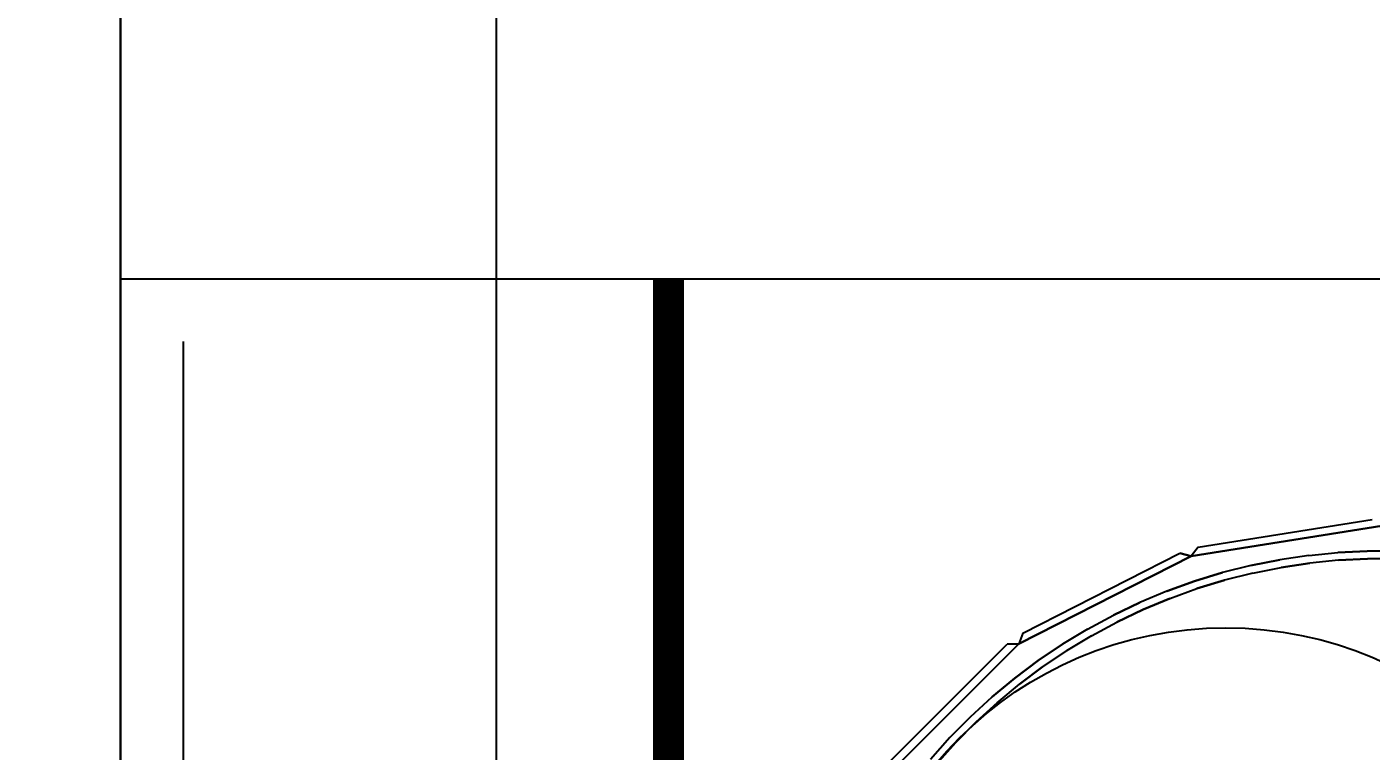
# Model space of a CAD drawing. Extents: x 11992 to 29481, y -6727 to 6811.
# Drawn here: x 12569.7 to 12999.4, y -920.4 to -688.8 of the extents above; entities that cross this region are included whole.
import ezdxf

# ---------------------------------------------------------------- set-up
doc = ezdxf.new("R2010")
doc.units = 0
doc.header["$MEASUREMENT"] = 0
doc.layers.get('0').update_dxf_attribs({"color": 8, "linetype": 'CONTINUOUS'})
for name, color, linetype in [('FF-FINISH【完成面】', 8, 'CONTINUOUS'), ('WALL', 8, 'CONTINUOUS'), ('zoylight 0装饰灯', 6, 'CONTINUOUS'), ('zoylight 5回路', 4, 'CONTINUOUS')]:
    doc.layers.add(name, color=color, linetype=linetype)
doc.layers.add('zoylight 1灯带', color=1, linetype='CONTINUOUS', lineweight=30)
doc.styles.add('XZC', font='SIMPLEX.SHX', dxfattribs={"width": 0.7, "bigfont": 'hztxt.shx'})
doc.linetypes.add('LED_LINE', pattern='A,12.7,-5.08,["LED",XZC,S=2.54,R=0,X=-2.54,Y=-1.27],-6.35', length=24.13)

msp = doc.modelspace()

# ---------------------------------------------------------------- linework, layer by layer
for p, q in [((12599.62, -769.41, -2440.43), (12599.62, 530.59, -2440.43)), ((12599.59, 430.6, -40.43), (12599.59, -769.4, -40.43)), ((12599.59, 430.6, 379.57), (12599.59, -769.4, 379.57)), ((12599.62, -4169.41, 559.57), (12599.62, 430.6, 559.57)), ((12599.62, -4169.41, 379.57), (12599.62, 430.6, 379.57)), ((12599.62, -609.41, -40.43), (12599.62, -769.41, -40.43)), ((12599.62, -669.41, -2440.43), (12599.63, -3969.41, -2440.43)), ((12599.59, -769.4, -40.43), (19099.59, -769.4, -40.43)), ((12599.59, -769.4, 379.57), (19099.59, -769.4, 379.57)), ((12599.59, -769.4, -40.43), (12599.59, -769.4, 379.57)), ((12944.07, -855.19, -1992.93), (12999.76, -846.37, -1992.93)), ((12944.07, -855.19, -2402.93), (12999.76, -846.37, -2402.93)), ((12941.8, -858.08, -1990.43), (13002.82, -848.42, -1990.43)), ((13002.82, -848.42, -2405.43), (12941.8, -858.08, -2405.43)), ((12886.75, -886.13, -1990.43), (12941.8, -858.08, -1990.43)), ((12941.8, -858.08, -2405.43), (12886.75, -886.13, -2405.43)), ((12888.02, -882.68, -1992.93), (12938.26, -857.08, -1992.93)), ((12888.02, -882.68, -2402.93), (12938.26, -857.08, -2402.93)), ((12938.26, -857.08, -1992.93), (12938.26, -857.08, -2402.93)), ((12938.26, -857.08, -2402.93), (12938.26, -857.08, -1992.93)), ((12941.8, -858.08, -1990.43), (12938.26, -857.08, -1992.93)), ((12938.26, -857.08, -2402.93), (12941.8, -858.08, -2405.43)), ((12944.07, -855.19, -1992.93), (12941.8, -858.08, -1990.43)), ((12944.07, -855.19, -2402.93), (12941.8, -858.08, -2405.43)), ((12941.8, -858.08, -2405.43), (12941.8, -858.08, -1990.43)), ((12941.8, -858.08, -1990.43), (12941.8, -858.08, -2405.43)), ((12941.8, -858.08, -2405.43), (12941.8, -858.08, -1990.43)), ((12941.8, -858.08, -2405.43), (12941.8, -858.08, -1990.43)), ((12944.07, -855.19, -1992.93), (12944.07, -855.19, -2402.93)), ((12944.07, -855.19, -2402.93), (12944.07, -855.19, -1992.93)), ((12970.16, -859.21, -2395.43), (12960.97, -861.05, -2395.43)), ((12960.97, -861.05, -2440.43), (12970.16, -859.21, -2440.43)), ((12979.44, -857.82, -2395.43), (12970.16, -859.21, -2395.43)), ((12979.44, -857.82, -2440.43), (12970.16, -859.21, -2440.43)), ((12970.16, -859.21, -2395.43), (12970.16, -859.21, -2440.43)), ((12979.44, -857.82, -2395.43), (12988.76, -856.89, -2395.43)), ((12979.44, -857.82, -2440.43), (12988.76, -856.89, -2440.43)), ((12979.44, -857.82, -2395.43), (12988.76, -856.89, -2395.43)), ((12979.44, -857.82, -2440.43), (12988.76, -856.89, -2440.43)), ((12979.44, -857.82, -2395.43), (12979.44, -857.82, -2440.43)), ((12988.95, -859.36, -2000.45), (12979.74, -860.28, -2000.45)), ((12988.95, -859.36, -2006.45), (12979.74, -860.28, -2006.45)), ((12998.13, -856.43, -2395.43), (12988.76, -856.89, -2395.43)), ((12988.76, -856.89, -2440.43), (12998.13, -856.43, -2440.43)), ((12988.76, -856.89, -2395.43), (12988.76, -856.89, -2440.43)), ((12988.95, -859.36, -2006.45), (12998.19, -858.91, -2006.45)), ((12998.19, -858.91, -2000.45), (12988.95, -859.36, -2000.45)), ((12988.95, -859.36, -2006.45), (12998.19, -858.91, -2006.45)), ((12988.95, -859.36, -2000.45), (12988.95, -859.36, -2006.45)), ((13007.5, -856.43, -2395.43), (12998.13, -856.43, -2440.43)), ((13007.44, -858.91, -2000.45), (12998.19, -858.91, -2006.45)), ((12951.88, -863.34, -2395.43), (12942.92, -866.08, -2395.43)), ((12942.92, -866.08, -2440.43), (12951.88, -863.34, -2440.43)), ((12960.97, -861.05, -2395.43), (12951.88, -863.34, -2395.43)), ((12960.97, -861.05, -2440.43), (12951.88, -863.34, -2440.43)), ((12951.88, -863.34, -2395.43), (12951.88, -863.34, -2440.43)), ((12961.52, -863.46, -2000.45), (12952.55, -865.73, -2000.45)), ((12961.52, -863.46, -2006.45), (12952.55, -865.73, -2006.45)), ((12960.97, -861.05, -2395.43), (12960.97, -861.05, -2440.43)), ((12961.52, -863.46, -2000.45), (12970.59, -861.65, -2000.45)), ((12961.52, -863.46, -2006.45), (12970.59, -861.65, -2006.45)), ((12961.52, -863.46, -2000.45), (12970.59, -861.65, -2000.45)), ((12961.52, -863.46, -2006.45), (12970.59, -861.65, -2006.45)), ((12961.52, -863.46, -2000.45), (12961.52, -863.46, -2006.45)), ((12979.74, -860.28, -2000.45), (12970.59, -861.65, -2000.45)), ((12970.59, -861.65, -2006.45), (12979.74, -860.28, -2006.45)), ((12970.59, -861.65, -2000.45), (12970.59, -861.65, -2006.45)), ((12979.74, -860.28, -2000.45), (12979.74, -860.28, -2006.45)), ((12942.92, -866.08, -2395.43), (12934.1, -869.27, -2395.43)), ((12934.1, -869.27, -2440.43), (12942.92, -866.08, -2440.43)), ((12942.92, -866.08, -2395.43), (12942.92, -866.08, -2440.43)), ((12943.7, -868.44, -2006.45), (12952.55, -865.73, -2006.45)), ((12952.55, -865.73, -2000.45), (12943.7, -868.44, -2000.45)), ((12943.7, -868.44, -2006.45), (12952.55, -865.73, -2006.45)), ((12952.55, -865.73, -2000.45), (12952.55, -865.73, -2006.45)), ((12934.1, -869.27, -2395.43), (12925.45, -872.88, -2395.43)), ((12934.1, -869.27, -2440.43), (12925.45, -872.88, -2440.43)), ((12935, -871.58, -2000.45), (12926.46, -875.14, -2000.45)), ((12926.46, -875.14, -2006.45), (12935, -871.58, -2006.45)), ((12934.1, -869.27, -2395.43), (12934.1, -869.27, -2440.43)), ((12935, -871.58, -2000.45), (12943.7, -868.44, -2000.45)), ((12935, -871.58, -2006.45), (12943.7, -868.44, -2006.45)), ((12935, -871.58, -2000.45), (12935, -871.58, -2006.45)), ((12943.7, -868.44, -2000.45), (12943.7, -868.44, -2006.45)), ((12925.45, -872.88, -2395.43), (12916.99, -876.92, -2395.43)), ((12916.99, -876.92, -2440.43), (12925.45, -872.88, -2440.43)), ((12918.11, -879.13, -2006.45), (12926.46, -875.14, -2006.45)), ((12926.46, -875.14, -2000.45), (12918.11, -879.13, -2000.45)), ((12918.11, -879.13, -2006.45), (12926.46, -875.14, -2006.45)), ((12925.45, -872.88, -2395.43), (12925.45, -872.88, -2440.43)), ((12926.46, -875.14, -2000.45), (12926.46, -875.14, -2006.45)), ((12908.74, -881.37, -2395.43), (12916.99, -876.92, -2395.43)), ((12908.74, -881.37, -2440.43), (12916.99, -876.92, -2440.43)), ((12909.97, -883.52, -2000.45), (12918.11, -879.13, -2000.45)), ((12909.97, -883.52, -2006.45), (12918.11, -879.13, -2006.45)), ((12916.99, -876.92, -2395.43), (12916.99, -876.92, -2440.43)), ((12918.11, -879.13, -2000.45), (12918.11, -879.13, -2006.45)), ((12888.02, -882.68, -1992.93), (12886.75, -886.13, -1990.43)), ((12888.02, -882.68, -2402.93), (12886.75, -886.13, -2405.43)), ((12888.02, -882.68, -1992.93), (12888.02, -882.68, -2402.93)), ((12888.02, -882.68, -2402.93), (12888.02, -882.68, -1992.93)), ((12908.74, -881.37, -2395.43), (12900.72, -886.23, -2395.43)), ((12908.74, -881.37, -2440.43), (12900.72, -886.23, -2440.43)), ((12909.97, -883.52, -2000.45), (12902.05, -888.32, -2000.45)), ((12909.97, -883.52, -2006.45), (12902.05, -888.32, -2006.45)), ((12908.74, -881.37, -2395.43), (12908.74, -881.37, -2440.43)), ((12909.97, -883.52, -2000.45), (12909.97, -883.52, -2006.45)), ((12843.06, -929.82, -1990.43), (12886.75, -886.13, -1990.43)), ((12886.75, -886.13, -2405.43), (12843.06, -929.82, -2405.43)), ((12843.2, -926.14, -1992.93), (12883.07, -886.27, -1992.93)), ((12843.2, -926.14, -2402.93), (12883.07, -886.27, -2402.93)), ((12886.75, -886.13, -1990.43), (12883.07, -886.27, -1992.93)), ((12883.07, -886.27, -2402.93), (12886.75, -886.13, -2405.43)), ((12883.07, -886.27, -1992.93), (12883.07, -886.27, -2402.93)), ((12883.07, -886.27, -2402.93), (12883.07, -886.27, -1992.93)), ((12886.75, -886.13, -2405.43), (12886.75, -886.13, -1990.43)), ((12886.75, -886.13, -2405.43), (12886.75, -886.13, -1990.43)), ((12886.75, -886.13, -2405.43), (12886.75, -886.13, -1990.43)), ((12886.75, -886.13, -1990.43), (12886.75, -886.13, -2405.43)), ((12900.72, -886.23, -2395.43), (12892.94, -891.47, -2395.43)), ((12892.94, -891.47, -2440.43), (12900.72, -886.23, -2440.43)), ((12902.05, -888.32, -2000.45), (12894.38, -893.49, -2000.45)), ((12894.38, -893.49, -2006.45), (12902.05, -888.32, -2006.45)), ((12900.72, -886.23, -2395.43), (12900.72, -886.23, -2440.43)), ((12902.05, -888.32, -2000.45), (12902.05, -888.32, -2006.45)), ((12885.44, -897.09, -2440.43), (12892.94, -891.47, -2440.43)), ((12892.94, -891.47, -2395.43), (12885.44, -897.09, -2395.43)), ((12885.44, -897.09, -2440.43), (12892.94, -891.47, -2440.43)), ((12894.38, -893.49, -2000.45), (12886.98, -899.04, -2000.45)), ((12886.98, -899.04, -2006.45), (12894.38, -893.49, -2006.45)), ((12892.94, -891.47, -2395.43), (12892.94, -891.47, -2440.43)), ((12894.38, -893.49, -2000.45), (12894.38, -893.49, -2006.45)), ((12885.44, -897.09, -2395.43), (12878.23, -903.08, -2395.43)), ((12878.23, -903.08, -2440.43), (12885.44, -897.09, -2440.43)), ((12885.44, -897.09, -2395.43), (12885.44, -897.09, -2440.43)), ((12879.86, -904.95, -2000.45), (12886.98, -899.04, -2000.45)), ((12879.86, -904.95, -2006.45), (12886.98, -899.04, -2006.45)), ((12886.98, -899.04, -2000.45), (12886.98, -899.04, -2006.45)), ((12871.32, -909.42, -2395.43), (12878.23, -903.08, -2395.43)), ((12871.32, -909.42, -2440.43), (12878.23, -903.08, -2440.43)), ((12873.04, -911.2, -2006.45), (12879.86, -904.95, -2006.45)), ((12879.86, -904.95, -2000.45), (12873.04, -911.2, -2000.45)), ((12873.04, -911.2, -2006.45), (12879.86, -904.95, -2006.45)), ((12878.23, -903.08, -2395.43), (12878.23, -903.08, -2440.43)), ((12879.86, -904.95, -2000.45), (12879.86, -904.95, -2006.45)), ((12871.32, -909.42, -2395.43), (12864.73, -916.08, -2395.43)), ((12871.32, -909.42, -2440.43), (12864.73, -916.08, -2440.43)), ((12871.32, -909.42, -2395.43), (12871.32, -909.42, -2440.43)), ((12873.04, -911.2, -2000.45), (12866.54, -917.78, -2000.45)), ((12873.04, -911.2, -2006.45), (12866.54, -917.78, -2006.45)), ((12873.04, -911.2, -2000.45), (12873.04, -911.2, -2006.45)), ((12864.73, -916.08, -2395.43), (12858.48, -923.07, -2395.43)), ((12864.73, -916.08, -2440.43), (12858.48, -923.07, -2440.43)), ((12866.54, -917.78, -2000.45), (12860.37, -924.68, -2000.45)), ((12860.37, -924.68, -2006.45), (12866.54, -917.78, -2006.45)), ((12864.73, -916.08, -2395.43), (12864.73, -916.08, -2440.43)), ((12866.54, -917.78, -2000.45), (12866.54, -917.78, -2006.45))]:
    msp.add_line(p, q)
at = {"elevation": 0}
msp.add_lwpolyline([(12719.63, 430.6), (12719.63, -3969.45)], dxfattribs=at)
at = {"layer": 'FF-FINISH【完成面】'}
msp.add_line((12619.62, -789.45), (12619.61, -3949.45), dxfattribs=at)
at = {"layer": 'WALL'}
msp.add_line((12599.61, -3569.45), (12599.61, -669.45), dxfattribs=at)
at = {"layer": 'zoylight 0装饰灯'}
msp.add_circle((12952.9, -1001.27, -1383.43), 120.31, dxfattribs=at)
at = {"layer": 'zoylight 1灯带', "linetype": 'LED_LINE', "ltscale": 20, "const_width": 10, "elevation": -40.43}
msp.add_lwpolyline([(12774.77, -769.4), (12774.77, -3969.45)], dxfattribs=at)
at = {"layer": 'zoylight 5回路', "linetype": 'Continuous'}
msp.add_arc((18264.01, -986), 5900.28, 167.202318, 199.226274, dxfattribs=at)

doc.saveas('drawing.dxf')
